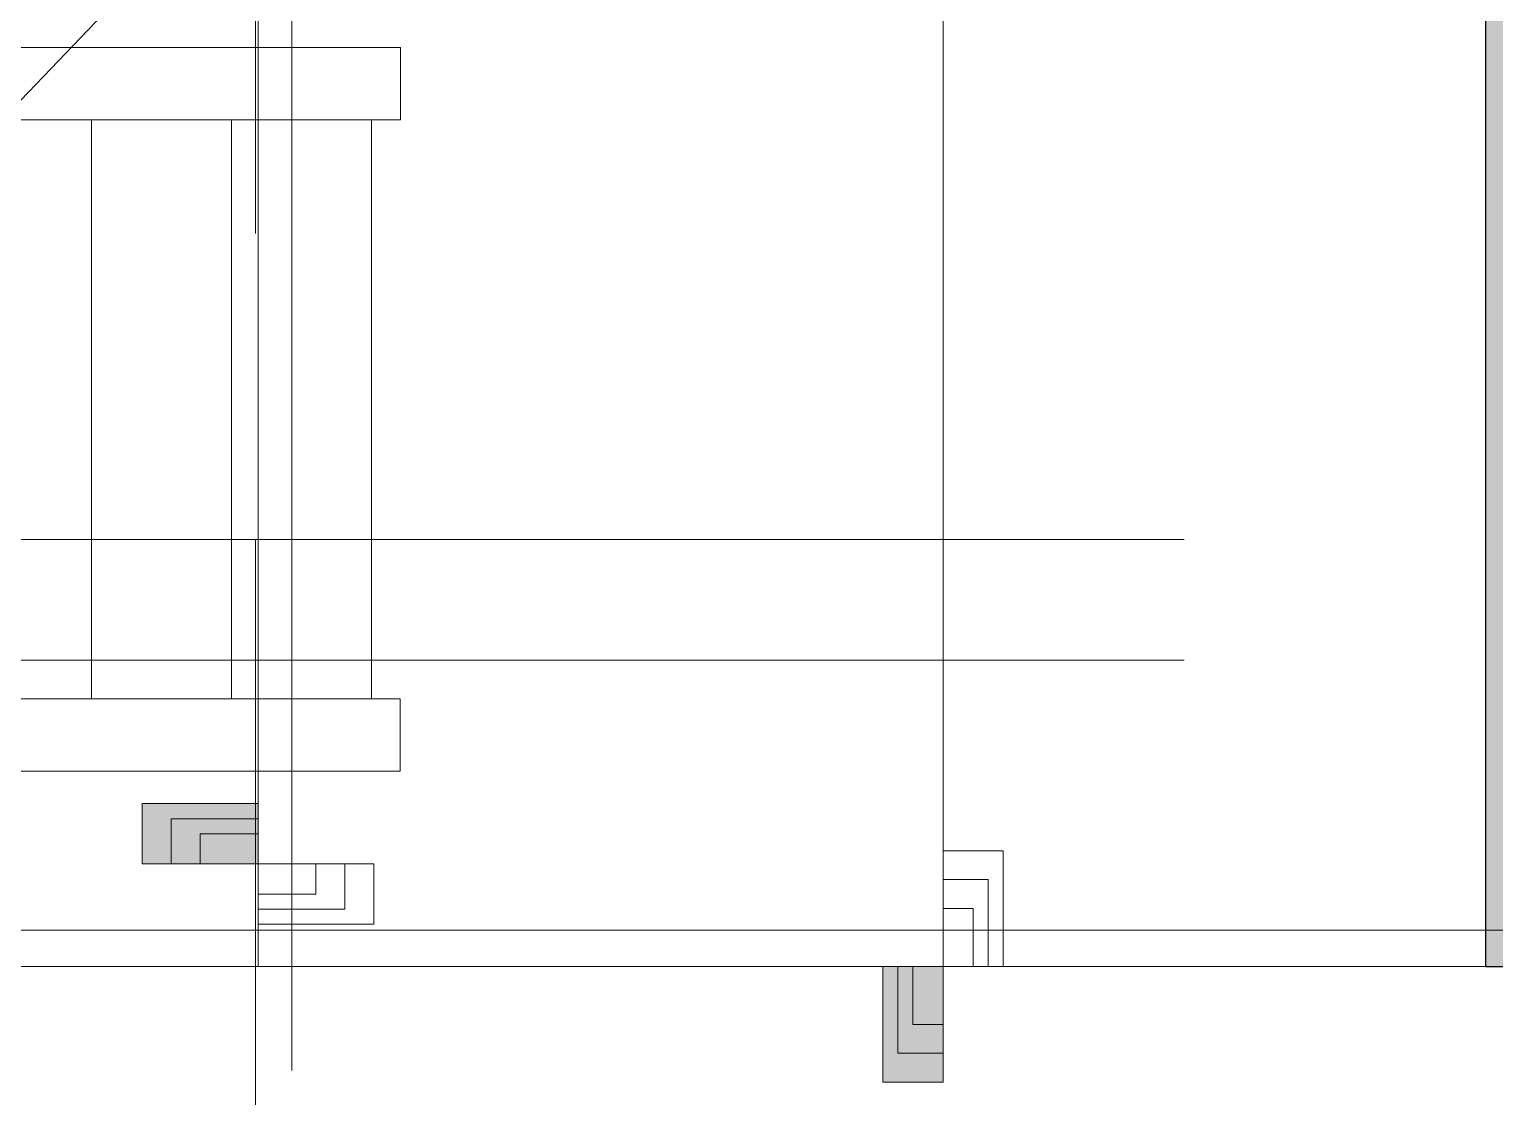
# Model space of a CAD drawing. Header units: metres. Extents: x -54 to 264, y -14 to 31.
# Drawn here: x 36.752 to 39.79, y 17.87 to 20.083 of the extents above; entities that cross this region are included whole.
import ezdxf

# ---------------------------------------------------------------- set-up
doc = ezdxf.new("R2010")
doc.units = ezdxf.units.M
doc.header["$LTSCALE"] = 0.001
doc.linetypes.add('CENTERX2', pattern=[101.6, 63.5, -12.7, 12.7, -12.7])
doc.linetypes.add('HIDDENX2', pattern=[19.05, 12.7, -6.35])
doc.layers.get('0').update_dxf_attribs({"lineweight": 13, "true_color": 0x000000})
for name, color, linetype, lineweight, true_color in [('JACH-Anotaciones-Cambios deNivelPiso', 7, 'Continuous', 13, 0x000000), ('JACH-Anotaciones-Cambios deNivelPiso @ 0.05', 7, 'Continuous', 13, 0x000000), ('JACH-Anotaciones-Cambios deNivelPiso @ 0.075', 7, 'Continuous', 13, 0x000000), ('JACH-Anotaciones-Cambios deNivelPiso @ 0.1', 7, 'Continuous', 13, 0x000000), ('Jach-Anotaciones-Hatch-Lum80%', 250, 'Continuous', 13, 0x333333), ('JACH-Anotaciones-Lineas-EJES', 7, 'CENTERX2', 9, 0x666666), ('JACH-Arq-Lineas-Piso', 7, 'Continuous', 13, 0x1a1a1a), ('JACH-Arq-Lineas-Proyeccion', 250, 'HIDDENX2', 13, 0x333333)]:
    doc.layers.add(name, color=color, linetype=linetype, lineweight=lineweight, true_color=true_color)
doc.layers.add('JACH-Arq-Muros01-Carga', color=3, linetype='Continuous', lineweight=25)

# ---------------------------------------------------------------- blocks, each defined once
blk = doc.blocks.new('*U61')
at = {"layer": 'JACH-Arq-Lineas-Piso', "lineweight": 0, "ltscale": 100}
blk.add_lwpolyline([(-0.145, 0.6), (0.145, 0.6), (0.145, -0.6), (-0.145, -0.6)], close=True, dxfattribs=at)
blk = doc.blocks.new('*U62')
at = {"layer": 'JACH-Arq-Lineas-Piso', "color": 0, "linetype": 'ByBlock', "lineweight": -2, "transparency": 16777216}
for p in [(0, 0), (0.29, 0), (0.58, 0), (0.87, 0), (1.16, 0), (1.45, 0)]:
    blk.add_blockref('*U61', p, dxfattribs=at)
blk = doc.blocks.new('*U127')
at = {"lineweight": 0, "ltscale": 100}
h = blk.add_hatch(color=256, dxfattribs=at)
h.dxf.hatch_style = 1
h.paths.add_polyline_path([(0, 0), (0, -1.25), (2.4, -1.25), (2.4, 0)])
for points in [[(-2.4, 1.25), (-2.4, 0), (0, 0), (0, 1.25)], [(0, 0), (0, -1.25), (2.4, -1.25), (2.4, 0)]]:
    blk.add_lwpolyline(points, close=True, dxfattribs=at)
blk = doc.blocks.new('*U297')
at = {"layer": 'JACH-Anotaciones-Cambios deNivelPiso @ 0.05', "xscale": 0.05, "yscale": 0.05, "zscale": 0.05, "rotation": 270}
blk.add_blockref('*U127', (38.6459, 18.14), dxfattribs=at)
at = {"layer": 'JACH-Anotaciones-Cambios deNivelPiso @ 0.075', "xscale": 0.075, "yscale": 0.075, "zscale": 0.075, "rotation": 270}
blk.add_blockref('*U127', (38.6459, 18.14), dxfattribs=at)
at = {"layer": 'JACH-Anotaciones-Cambios deNivelPiso @ 0.1', "xscale": 0.1, "yscale": 0.1, "zscale": 0.1, "rotation": 270}
blk.add_blockref('*U127', (38.6459, 18.14), dxfattribs=at)
blk = doc.blocks.new('*U370')
at = {"layer": 'JACH-Anotaciones-Cambios deNivelPiso @ 0.05', "xscale": 0.05, "yscale": 0.05, "zscale": 0.05, "rotation": 180}
blk.add_blockref('*U127', (37.2259, 18.3526), dxfattribs=at)
at = {"layer": 'JACH-Anotaciones-Cambios deNivelPiso @ 0.075', "xscale": 0.075, "yscale": 0.075, "zscale": 0.075, "rotation": 180}
blk.add_blockref('*U127', (37.2259, 18.3526), dxfattribs=at)
at = {"layer": 'JACH-Anotaciones-Cambios deNivelPiso @ 0.1', "xscale": 0.1, "yscale": 0.1, "zscale": 0.1, "rotation": 180}
blk.add_blockref('*U127', (37.2259, 18.3526), dxfattribs=at)

msp = doc.modelspace()

# ---------------------------------------------------------------- hatches: boundary and pattern name
at = {"layer": 'Jach-Anotaciones-Hatch-Lum80%', "ltscale": 100}
msp.add_hatch(color=256, dxfattribs=at).paths.add_polyline_path([(44.6709, 21.1), (44.3709, 21.1), (44.3709, 21.4497), (39.7709, 21.4658), (39.7709, 18.14), (40.0709, 18.14), (40.0709, 19.7501), (39.9209, 19.7501), (39.9209, 20.35), (40.0709, 20.35), (40.0709, 21.3147), (43.7709, 21.3018), (43.7709, 20.65), (44.3709, 20.65), (44.6709, 20.95)])

# ---------------------------------------------------------------- linework, layer by layer
at = {"layer": 'JACH-Anotaciones-Lineas-EJES', "ltscale": 100}
for points in [[(37.2959, -2.3956), (37.2959, 25.8947)], [(38.6459, -2.3956), (38.6459, 25.8947)], [(22.6359, 19.025), (52.1472, 19.025)], [(22.6359, 18.775), (52.1472, 18.775)], [(-4.3309, 18.215), (52.1472, 18.215)]]:
    msp.add_lwpolyline(points, dxfattribs=at)
at = {"layer": 'JACH-Arq-Lineas-Piso', "ltscale": 100}
msp.add_lwpolyline([(37.2259, 20.445), (37.2259, 18.14), (39.7709, 18.14), (39.7709, 20.445)], close=True, dxfattribs=at)
for points in [[(35.8607, 20.045), (37.5209, 20.045), (37.5209, 19.895), (36.3009, 19.895)], [(36.3337, 18.695), (37.5205, 18.695), (37.5205, 18.545), (36.381, 18.545)], [(32.8209, 18.14), (37.2259, 18.14)]]:
    msp.add_lwpolyline(points, dxfattribs=at)
at = {"layer": 'JACH-Arq-Lineas-Proyeccion', "ltscale": 100}
msp.add_lwpolyline([(37.2259, 20.45), (32.8209, 15.85)], dxfattribs=at)
at = {"layer": 'JACH-Arq-Lineas-Proyeccion', "linetype": 'HIDDENX2', "ltscale": 100}
msp.add_lwpolyline([(37.2209, 15.85), (37.2209, 20.45)], dxfattribs=at)
at = {"layer": 'JACH-Arq-Muros01-Carga', "ltscale": 100}
msp.add_lwpolyline([(44.6709, 21.1), (44.3709, 21.1), (44.3709, 21.4497), (39.7709, 21.4658), (39.7709, 18.14), (40.0709, 18.14), (40.0709, 19.7501), (39.9209, 19.7501), (39.9209, 20.35), (40.0709, 20.35), (40.0709, 21.3147), (43.7709, 21.3018), (43.7709, 20.65), (44.3709, 20.65), (44.6709, 20.95)], close=True, dxfattribs=at)

# ---------------------------------------------------------------- block references
at = {"layer": 'JACH-Anotaciones-Cambios deNivelPiso', "lineweight": 0}
for name in ['*U370', '*U297']:
    msp.add_blockref(name, (0, 0), dxfattribs=at)
at = {"layer": 'JACH-Arq-Lineas-Piso'}
msp.add_blockref('*U62', (35.8659, 19.295), dxfattribs=at)

doc.saveas('drawing.dxf')
